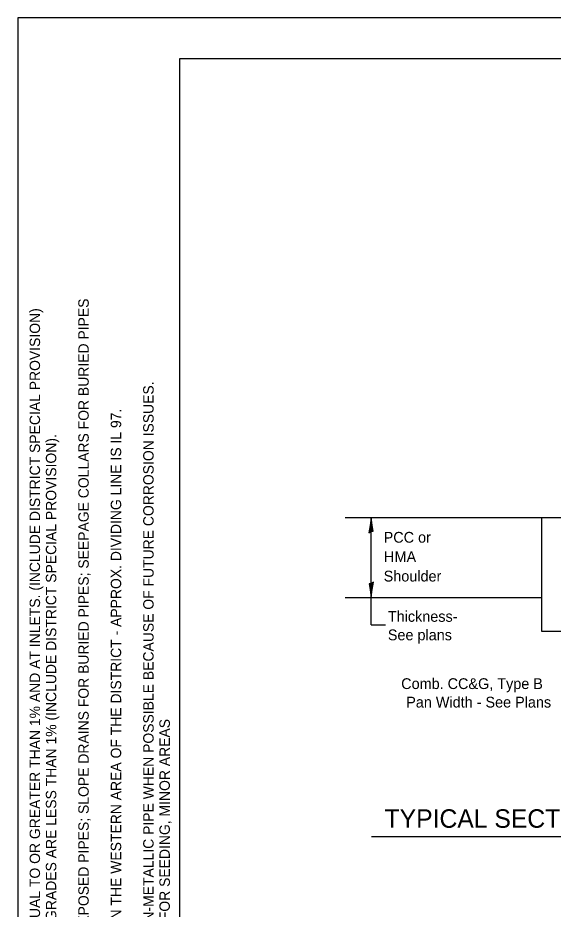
# Model space of a CAD drawing. Extents: x 0 to 2.83, y 0 to 1.83.
# Drawn here: x 0 to 0.551, y 0.917 to 1.833 of the extents above; entities that cross this region are included whole.
import ezdxf

# ---------------------------------------------------------------- set-up
doc = ezdxf.new("R2010")
doc.units = 0
for name, color, linetype in [('HS_Concrete_Object', 7, 'Continuous'), ('RD_Pr_Roadway_Dimensions', 7, 'Continuous'), ('RD_Pr_Roadway_Notes', 7, 'Continuous'), ('SH_General_Details', 7, 'Continuous'), ('SH_Printer_Plotting_Border', 7, 'Continuous')]:
    doc.layers.add(name, color=color, linetype=linetype)

msp = doc.modelspace()

# ---------------------------------------------------------------- linework, layer by layer
at = {"layer": 'HS_Concrete_Object'}
for p, q in [((0.53879, 1.31955), (0.53879, 1.20253)), ((0.53879, 1.20253), (0.7075, 1.20253))]:
    msp.add_line(p, q, dxfattribs=at)
at = {"layer": 'RD_Pr_Roadway_Dimensions'}
for q in [(0.36353, 1.31955), (0.37827, 1.20906)]:
    msp.add_line((0.36353, 1.20906), q, dxfattribs=at)
for points in [[(0.36332, 1.30501), (0.36549, 1.3055), (0.36456, 1.31164), (0.36353, 1.31955), (0.36237, 1.31111), (0.36108, 1.30371), (0.36332, 1.30501), (0.36476, 1.30566), (0.36352, 1.31424), (0.36187, 1.30486), (0.36372, 1.30624), (0.36347, 1.31018), (0.3629, 1.30639)], [(0.36375, 1.25157), (0.36158, 1.25108), (0.36251, 1.24494), (0.36353, 1.23703), (0.36469, 1.24547), (0.36599, 1.25287), (0.36375, 1.25157), (0.36231, 1.25092), (0.36355, 1.24234), (0.36519, 1.25172), (0.36335, 1.25034), (0.3636, 1.2464), (0.36417, 1.25019)]]:
    msp.add_lwpolyline(points, dxfattribs=at)
at = {"layer": 'RD_Pr_Roadway_Notes'}
msp.add_line((0.36385, 0.99129), (1.27442, 0.99129), dxfattribs=at)
at = {"layer": 'SH_General_Details'}
for p, q in [((-0.00001, 1.83333), (-0.00001, 0)), ((2.83333, 1.83333), (-0.00001, 1.83333)), ((0.33695, 1.31955), (0.63369, 1.31955)), ((0.33695, 1.23714), (0.53879, 1.23714))]:
    msp.add_line(p, q, dxfattribs=at)
msp.add_lwpolyline([(0.16666, 1.79167), (2.79166, 1.79167), (2.79166, 0.04167), (0.16666, 0.04167)], close=True, dxfattribs=at)
at = {"layer": 'SH_Printer_Plotting_Border'}
msp.add_lwpolyline([(-0.00001, 0), (2.83333, 0), (2.83333, 1.83333), (-0.00001, 1.83333)], close=True, dxfattribs=at)

# ---------------------------------------------------------------- texts
at = {"layer": 'RD_Pr_Roadway_Dimensions'}
for s, height, p in [('PCC or', 0.011083, (0.37642, 1.29355)), ('H', 0.01108, (0.37642, 1.2736)), ('MA', 0.011083, (0.38761, 1.2736)), ('Shoulder', 0.011083, (0.37642, 1.25365)), ('Thickness-', 0.011083, (0.38074, 1.2122)), ('See plans', 0.011083, (0.38074, 1.1932))]:
    msp.add_text(s, height=height, dxfattribs=at).set_placement(p)
at = {"layer": 'RD_Pr_Roadway_Notes'}
for s, p in [('4.   INCLUDE THE FOLLOWING DISTRICT CADD STANDARDS AS NEEDED:   SLOPE DRAINS FOR EXPOSED PIPES; SLOPE DRAINS FOR BURIED PIPES; SEEPAGE COLLARS FOR BURIED PIPES ', (0.07295, 0.22822)), ('DESIGNER NOTES:   1.   CONSIDER USING A "B" CURB PAY ITEM AT GUARDRAIL INSTALLATIONS WHERE GRADES ARE EQUAL TO OR GREATER THAN 1% AND AT INLETS. (INCLUDE DISTRICT SPECIAL PROVISION)', (0.02287, 0.05693)), ('7.   OPERATIONS PREFERS USE OF PIPE OUTLETTING ONTO FORESLOPE WITH RIPRAP. USE NON-METALLIC PIPE WHEN POSSIBLE BECAUSE OF FUTURE CORROSION ISSUES.', (0.13973, 0.22822)), ('5.   INCLUDE DISTRICT SPECIAL PROVISION - "AGGREGATE QUALITY" FOR PROJECTS LOCATED IN THE WESTERN AREA OF THE DISTRICT - APPROX. DIVIDING LINE IS IL 97.', (0.10634, 0.22822)), ('2.   USE "GUARDRAIL AGGREGATE EROSION CONTROL" AT GUARDRAIL INSTALLATIONS WHERE GRADES ARE LESS THAN 1% (INCLUDE DISTRICT SPECIAL PROVISION).', (0.03956, 0.22822)), ('IF NO OTHER SEEDING IS PAID FOR ON THE CONTRACT, USE DISTRICT SPECIAL PROVISION FOR SEEDING, MINOR AREAS', (0.15643, 0.25437))]:
    msp.add_text(s, height=0.01071105, rotation=90, dxfattribs=at).set_placement(p)
for s, height, p in [('Comb. CC&G, Type B', 0.0110833, (0.39448, 1.14305)), ('Pan Width - See Plans', 0.0110833, (0.39963, 1.12405)), ('TYPICAL SECTION WITH COMBINATION CONCRETE CURB & GUTTER', 0.019, (0.37738, 1.00038))]:
    msp.add_text(s, height=height, dxfattribs=at).set_placement(p)

doc.saveas('drawing.dxf')
